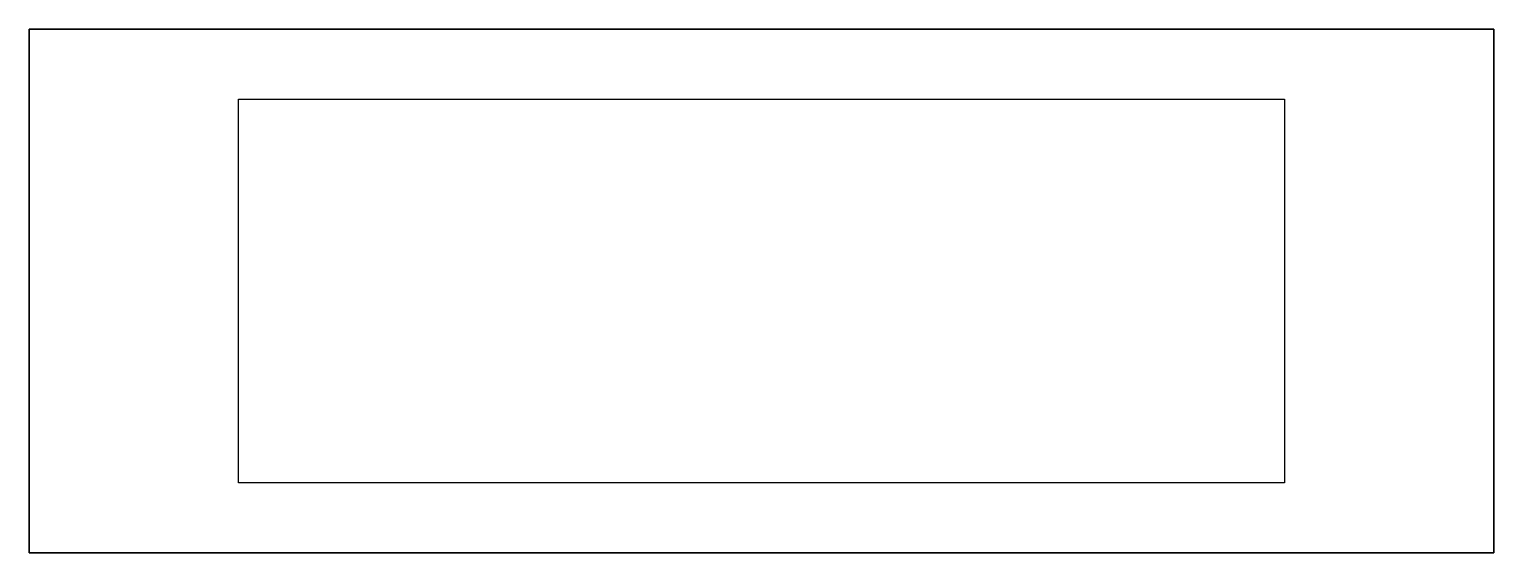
# Model space of a CAD drawing. Header units: millimetres. Extents: x -21 to 21, y -47 to -32.
import ezdxf

# ---------------------------------------------------------------- set-up
doc = ezdxf.new("R2010")
doc.units = ezdxf.units.MM
doc.layers.get('0').update_dxf_attribs({"linetype": 'CONTINUOUS'})

msp = doc.modelspace()

# ---------------------------------------------------------------- linework, layer by layer
for points in [[(-21, -47), (21, -47), (21, -32), (-21, -32)], [(-21, -32), (21, -32), (21, -47), (-21, -47)], [(15, -45), (-15, -45), (-15, -34), (15, -34)]]:
    msp.add_lwpolyline(points, close=True)

doc.saveas('drawing.dxf')
